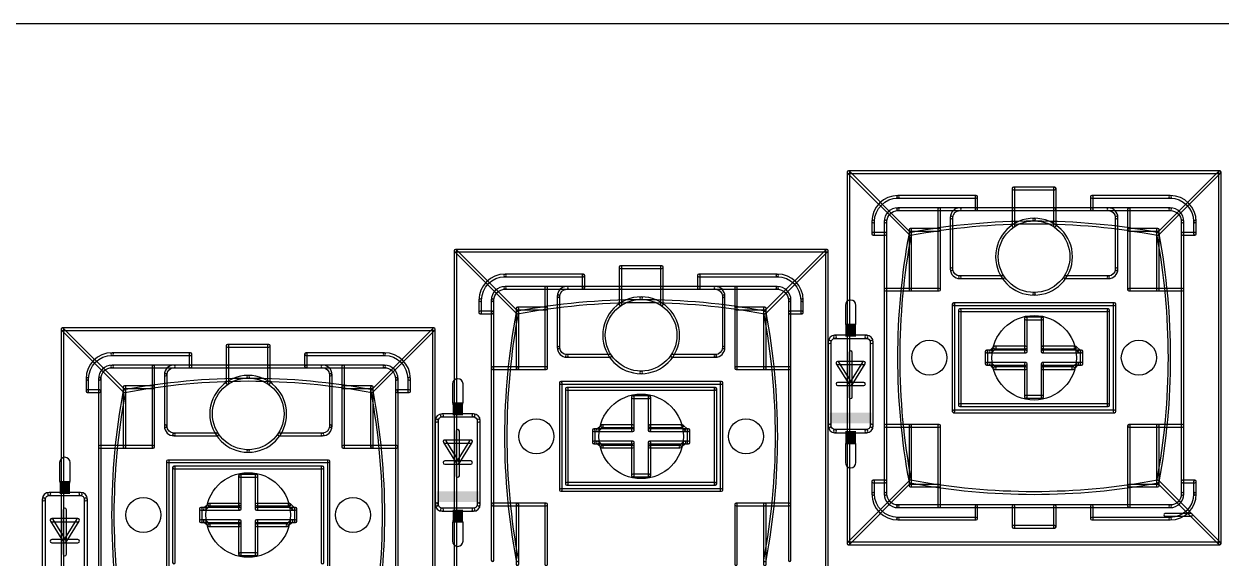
# Model space of a CAD drawing. Extents: x 0 to 160, y 0 to 100.
# Drawn here: x 31 to 89.1, y 74.1 to 100 of the extents above; entities that cross this region are included whole.
import ezdxf

# ---------------------------------------------------------------- set-up
doc = ezdxf.new("R2010")
doc.units = 0
for name, color, linetype in [('20', 7, 'CONTINUOUS'), ('21', 253, 'CONTINUOUS'), ('51', 253, 'CONTINUOUS')]:
    doc.layers.add(name, color=color, linetype=linetype)

# ---------------------------------------------------------------- blocks, each defined once
blk = doc.blocks.new('RECT')
blk.add_solid([(-0.5, -0.5), (0.5, -0.5), (-0.5, 0.5), (0.5, 0.5)])

msp = doc.modelspace()

# ---------------------------------------------------------------- linework, layer by layer
at = {"layer": '20'}
msp.add_line((160, 100), (0, 100), dxfattribs=at)
for centre, radius in [((80.01, 83.82), 2.05), ((74.93, 83.82), 0.85), ((85.09, 83.82), 0.85), ((60.96, 80.01), 2.05), ((55.88, 80.01), 0.85), ((66.04, 80.01), 0.85), ((41.91, 76.2), 2.05), ((36.83, 76.2), 0.85), ((46.99, 76.2), 0.85)]:
    msp.add_circle(centre, radius, dxfattribs=at)
at = {"layer": '21'}
for points in [[(71.01, 92.7565), (89.01, 92.7565, 1), (89.01, 92.8835), (71.01, 92.8835, 1)], [(71.0735, 74.82), (71.0735, 92.82, 1), (70.9465, 92.82), (70.9465, 74.82, 1)], [(88.9465, 92.82), (88.9465, 74.82, 1), (89.0735, 74.82), (89.0735, 92.82, 1)], [(79.01, 91.9565), (81.01, 91.9565, 1), (81.01, 92.0835), (79.01, 92.0835, 1)], [(79.0735, 91.02), (79.0735, 92.02, 1), (78.9465, 92.02), (78.9465, 91.02, 1)], [(81.0735, 91.02), (81.0735, 92.02, 1), (80.9465, 92.02), (80.9465, 91.02, 1)], [(73.41, 91.5565, 1), (73.41, 91.6835, 0.4142), (72.1465, 90.42, 1), (72.2735, 90.42, -0.4142)], [(73.41, 91.5565), (77.21, 91.5565, 1), (77.21, 91.6835), (73.41, 91.6835, 1)], [(77.2735, 91.02), (77.2735, 91.62, 1), (77.1465, 91.62), (77.1465, 91.02, 1)], [(82.81, 91.5565), (86.61, 91.5565, 1), (86.61, 91.6835), (82.81, 91.6835, 1)], [(82.8735, 91.02), (82.8735, 91.62, 1), (82.7465, 91.62), (82.7465, 91.02, 1)], [(87.7465, 90.42, 1), (87.8735, 90.42, 0.4142), (86.61, 91.6835, 1), (86.61, 91.5565, -0.4142)], [(73.41, 90.9565, 1), (73.41, 91.0835, 0.4142), (72.7465, 90.42, 1), (72.8735, 90.42, -0.4142)], [(73.41, 90.9565), (77.21, 90.9565, 1), (77.21, 91.0835), (73.41, 91.0835, 1)], [(75.3465, 91.02), (75.3465, 90.02, 1), (75.4735, 90.02), (75.4735, 91.02, 1)], [(76.41, 90.9565, 1), (76.41, 91.0835, 0.4142), (75.9465, 90.62, 1), (76.0735, 90.62, -0.4142)], [(76.0735, 88.12), (76.0735, 90.62, 1), (75.9465, 90.62), (75.9465, 88.12, 1)], [(77.21, 90.9565), (79.01, 90.9565, 1), (79.01, 91.0835), (77.21, 91.0835, 1)], [(80.01, 90.4565, 1), (80.01, 90.5835, 1), (80.01, 86.8565, 1), (80.01, 86.9835, -1)], [(79.01, 90.9565), (81.01, 90.9565, 1), (81.01, 91.0835), (79.01, 91.0835, 1)], [(79.0735, 90.22), (79.0735, 91.02, 1), (78.9465, 91.02), (78.9465, 90.22, 1)], [(80.01, 86.9835, 1), (80.01, 86.8565, 1), (80.01, 90.5835, 1), (80.01, 90.4565, -1)], [(81.01, 90.9565), (82.81, 90.9565, 1), (82.81, 91.0835), (81.01, 91.0835, 1)], [(80.9465, 91.02), (80.9465, 90.22, 1), (81.0735, 90.22), (81.0735, 91.02, 1)], [(82.81, 90.9565), (86.61, 90.9565, 1), (86.61, 91.0835), (82.81, 91.0835, 1)], [(83.9465, 90.62, 1), (84.0735, 90.62, 0.4142), (83.61, 91.0835, 1), (83.61, 90.9565, -0.4142)], [(84.0735, 88.12), (84.0735, 90.62, 1), (83.9465, 90.62), (83.9465, 88.12, 1)], [(84.5465, 91.02), (84.5465, 90.02, 1), (84.6735, 90.02), (84.6735, 91.02, 1)], [(87.1465, 90.42, 1), (87.2735, 90.42, 0.4142), (86.61, 91.0835, 1), (86.61, 90.9565, -0.4142)], [(72.2735, 89.82), (72.2735, 90.42, 1), (72.1465, 90.42), (72.1465, 89.82, 1)], [(72.8735, 89.82), (72.8735, 90.42, 1), (72.7465, 90.42), (72.7465, 89.82, 1)], [(73.9465, 90.02), (73.9465, 87.12, 1), (74.0735, 87.12), (74.0735, 90.02, 1)], [(75.41, 90.0835), (74.01, 90.0835, 1), (74.01, 89.9565), (75.41, 89.9565, 1)], [(75.3465, 90.02), (75.3465, 87.12, 1), (75.4735, 87.12), (75.4735, 90.02, 1)], [(84.5465, 90.02), (84.5465, 87.12, 1), (84.6735, 87.12), (84.6735, 90.02, 1)], [(86.01, 90.0835), (84.61, 90.0835, 1), (84.61, 89.9565), (86.01, 89.9565, 1)], [(85.9465, 90.02), (85.9465, 87.12, 1), (86.0735, 87.12), (86.0735, 90.02, 1)], [(87.1465, 90.42), (87.1465, 89.82, 1), (87.2735, 89.82), (87.2735, 90.42, 1)], [(87.7465, 90.42), (87.7465, 89.82, 1), (87.8735, 89.82), (87.8735, 90.42, 1)], [(72.81, 89.8835), (72.21, 89.8835, 1), (72.21, 89.7565), (72.81, 89.7565, 1)], [(72.8735, 77.82), (72.8735, 89.82, 1), (72.7465, 89.82), (72.7465, 77.82, 1)], [(87.1465, 89.82), (87.1465, 77.82, 1), (87.2735, 77.82), (87.2735, 89.82, 1)], [(87.21, 89.7565), (87.81, 89.7565, 1), (87.81, 89.8835), (87.21, 89.8835, 1)], [(51.96, 88.9465), (69.96, 88.9465, 1), (69.96, 89.0735), (51.96, 89.0735, 1)], [(52.0235, 71.01), (52.0235, 89.01, 1), (51.8965, 89.01), (51.8965, 71.01, 1)], [(69.8965, 89.01), (69.8965, 71.01, 1), (70.0235, 71.01), (70.0235, 89.01, 1)], [(59.96, 88.1465), (61.96, 88.1465, 1), (61.96, 88.2735), (59.96, 88.2735, 1)], [(60.0235, 87.21), (60.0235, 88.21, 1), (59.8965, 88.21), (59.8965, 87.21, 1)], [(62.0235, 87.21), (62.0235, 88.21, 1), (61.8965, 88.21), (61.8965, 87.21, 1)], [(54.36, 87.7465, 1), (54.36, 87.8735, 0.4142), (53.0965, 86.61, 1), (53.2235, 86.61, -0.4142)], [(54.36, 87.7465), (58.16, 87.7465, 1), (58.16, 87.8735), (54.36, 87.8735, 1)], [(58.2235, 87.21), (58.2235, 87.81, 1), (58.0965, 87.81), (58.0965, 87.21, 1)], [(63.76, 87.7465), (67.56, 87.7465, 1), (67.56, 87.8735), (63.76, 87.8735, 1)], [(63.8235, 87.21), (63.8235, 87.81, 1), (63.6965, 87.81), (63.6965, 87.21, 1)], [(68.6965, 86.61, 1), (68.8235, 86.61, 0.4142), (67.56, 87.8735, 1), (67.56, 87.7465, -0.4142)], [(76.0735, 88.12, 1), (75.9465, 88.12, 0.4142), (76.41, 87.6565, 1), (76.41, 87.7835, -0.4142)], [(76.41, 87.6565), (78.51, 87.6565, 1), (78.51, 87.7835), (76.41, 87.7835, 1)], [(81.51, 87.6565), (83.61, 87.6565, 1), (83.61, 87.7835), (81.51, 87.7835, 1)], [(83.61, 87.7835, 1), (83.61, 87.6565, 0.4142), (84.0735, 88.12, 1), (83.9465, 88.12, -0.4142)], [(54.36, 87.1465, 1), (54.36, 87.2735, 0.4142), (53.6965, 86.61, 1), (53.8235, 86.61, -0.4142)], [(54.36, 87.1465), (58.16, 87.1465, 1), (58.16, 87.2735), (54.36, 87.2735, 1)], [(56.2965, 87.21), (56.2965, 86.21, 1), (56.4235, 86.21), (56.4235, 87.21, 1)], [(57.36, 87.1465, 1), (57.36, 87.2735, 0.4142), (56.8965, 86.81, 1), (57.0235, 86.81, -0.4142)], [(58.16, 87.1465), (59.96, 87.1465, 1), (59.96, 87.2735), (58.16, 87.2735, 1)], [(59.96, 87.1465), (61.96, 87.1465, 1), (61.96, 87.2735), (59.96, 87.2735, 1)], [(60.0235, 86.41), (60.0235, 87.21, 1), (59.8965, 87.21), (59.8965, 86.41, 1)], [(61.96, 87.1465), (63.76, 87.1465, 1), (63.76, 87.2735), (61.96, 87.2735, 1)], [(61.8965, 87.21), (61.8965, 86.41, 1), (62.0235, 86.41), (62.0235, 87.21, 1)], [(63.76, 87.1465), (67.56, 87.1465, 1), (67.56, 87.2735), (63.76, 87.2735, 1)], [(64.8965, 86.81, 1), (65.0235, 86.81, 0.4142), (64.56, 87.2735, 1), (64.56, 87.1465, -0.4142)], [(65.4965, 87.21), (65.4965, 86.21, 1), (65.6235, 86.21), (65.6235, 87.21, 1)], [(68.0965, 86.61, 1), (68.2235, 86.61, 0.4142), (67.56, 87.2735, 1), (67.56, 87.1465, -0.4142)], [(74.01, 87.1835), (72.81, 87.1835, 1), (72.81, 87.0565), (74.01, 87.0565, 1)], [(75.41, 87.1835), (74.01, 87.1835, 1), (74.01, 87.0565), (75.41, 87.0565, 1)], [(86.01, 87.1835), (84.61, 87.1835, 1), (84.61, 87.0565), (86.01, 87.0565, 1)], [(87.21, 87.1835), (86.01, 87.1835, 1), (86.01, 87.0565), (87.21, 87.0565, 1)], [(53.2235, 86.01), (53.2235, 86.61, 1), (53.0965, 86.61), (53.0965, 86.01, 1)], [(53.8235, 86.01), (53.8235, 86.61, 1), (53.6965, 86.61), (53.6965, 86.01, 1)], [(57.0235, 84.31), (57.0235, 86.81, 1), (56.8965, 86.81), (56.8965, 84.31, 1)], [(60.96, 86.6465, 1), (60.96, 86.7735, 1), (60.96, 83.0465, 1), (60.96, 83.1735, -1)], [(60.96, 83.1735, 1), (60.96, 83.0465, 1), (60.96, 86.7735, 1), (60.96, 86.6465, -1)], [(65.0235, 84.31), (65.0235, 86.81, 1), (64.8965, 86.81), (64.8965, 84.31, 1)], [(68.0965, 86.61), (68.0965, 86.01, 1), (68.2235, 86.01), (68.2235, 86.61, 1)], [(68.6965, 86.61), (68.6965, 86.01, 1), (68.8235, 86.01), (68.8235, 86.61, 1)], [(76.1735, 81.22), (76.1735, 86.42, 1), (76.0465, 86.42), (76.0465, 81.22, 1)], [(76.11, 86.3565), (83.91, 86.3565, 1), (83.91, 86.4835), (76.11, 86.4835, 1)], [(83.8465, 86.42), (83.8465, 81.22, 1), (83.9735, 81.22), (83.9735, 86.42, 1)], [(53.76, 86.0735), (53.16, 86.0735, 1), (53.16, 85.9465), (53.76, 85.9465, 1)], [(53.8235, 74.01), (53.8235, 86.01, 1), (53.6965, 86.01), (53.6965, 74.01, 1)], [(54.8965, 86.21), (54.8965, 83.31, 1), (55.0235, 83.31), (55.0235, 86.21, 1)], [(56.36, 86.2735), (54.96, 86.2735, 1), (54.96, 86.1465), (56.36, 86.1465, 1)], [(56.2965, 86.21), (56.2965, 83.31, 1), (56.4235, 83.31), (56.4235, 86.21, 1)], [(65.4965, 86.21), (65.4965, 83.31, 1), (65.6235, 83.31), (65.6235, 86.21, 1)], [(66.96, 86.2735), (65.56, 86.2735, 1), (65.56, 86.1465), (66.96, 86.1465, 1)], [(66.8965, 86.21), (66.8965, 83.31, 1), (67.0235, 83.31), (67.0235, 86.21, 1)], [(68.0965, 86.01), (68.0965, 74.01, 1), (68.2235, 74.01), (68.2235, 86.01, 1)], [(68.16, 85.9465), (68.76, 85.9465, 1), (68.76, 86.0735), (68.16, 86.0735, 1)], [(76.4735, 81.52), (76.4735, 86.12, 1), (76.3465, 86.12), (76.3465, 81.52, 1)], [(76.41, 86.0565), (83.61, 86.0565, 1), (83.61, 86.1835), (76.41, 86.1835, 1)], [(83.5465, 86.12), (83.5465, 81.52, 1), (83.6735, 81.52), (83.6735, 86.12, 1)], [(79.6735, 84.32), (79.6735, 85.72, 1), (79.5465, 85.72), (79.5465, 84.32, 1)], [(79.61, 85.6565), (80.41, 85.6565, 1), (80.41, 85.7835), (79.61, 85.7835, 1)], [(80.3465, 85.72), (80.3465, 84.32, 1), (80.4735, 84.32), (80.4735, 85.72, 1)], [(32.91, 85.1365), (50.91, 85.1365, 1), (50.91, 85.2635), (32.91, 85.2635, 1)], [(32.9735, 67.2), (32.9735, 85.2, 1), (32.8465, 85.2), (32.8465, 67.2, 1)], [(50.8465, 85.2), (50.8465, 67.2, 1), (50.9735, 67.2), (50.9735, 85.2, 1)], [(70.358, 84.7598, 1), (70.358, 84.9122, 0.4142), (70.0278, 84.582, 1), (70.1802, 84.582, -0.4142)], [(70.358, 84.7598), (71.882, 84.7598, 1), (71.882, 84.9122), (70.358, 84.9122, 1)], [(72.0598, 84.582, 1), (72.2122, 84.582, 0.4142), (71.882, 84.9122, 1), (71.882, 84.7598, -0.4142)], [(40.91, 84.3365), (42.91, 84.3365, 1), (42.91, 84.4635), (40.91, 84.4635, 1)], [(40.9735, 83.4), (40.9735, 84.4, 1), (40.8465, 84.4), (40.8465, 83.4, 1)], [(42.9735, 83.4), (42.9735, 84.4, 1), (42.8465, 84.4), (42.8465, 83.4, 1)], [(57.0235, 84.31, 1), (56.8965, 84.31, 0.4142), (57.36, 83.8465, 1), (57.36, 83.9735, -0.4142)], [(64.56, 83.9735, 1), (64.56, 83.8465, 0.4142), (65.0235, 84.31, 1), (64.8965, 84.31, -0.4142)], [(70.1802, 80.518), (70.1802, 84.582, 1), (70.0278, 84.582), (70.0278, 80.518, 1)], [(72.2122, 80.518), (72.2122, 84.582, 1), (72.0598, 84.582), (72.0598, 80.518, 1)], [(77.7735, 83.52), (77.7735, 84.12, 1), (77.6465, 84.12), (77.6465, 83.52, 1)], [(77.71, 84.0565), (77.91, 84.0565, 1), (77.91, 84.1835), (77.71, 84.1835, 1)], [(78.0651, 84.3649), (77.8651, 84.1649, 1), (77.9549, 84.0751), (78.1549, 84.2751, 1)], [(77.91, 84.0565), (79.61, 84.0565, 1), (79.61, 84.1835), (77.91, 84.1835, 1)], [(79.61, 84.3835), (78.11, 84.3835, 1), (78.11, 84.2565), (79.61, 84.2565, 1)], [(79.6735, 84.12), (79.6735, 84.32, 1), (79.5465, 84.32), (79.5465, 84.12, 1)], [(80.3465, 84.32), (80.3465, 84.12, 1), (80.4735, 84.12), (80.4735, 84.32, 1)], [(82.01, 84.3835), (80.41, 84.3835, 1), (80.41, 84.2565), (82.01, 84.2565, 1)], [(80.41, 84.0565), (82.21, 84.0565, 1), (82.21, 84.1835), (80.41, 84.1835, 1)], [(82.2549, 84.1649), (82.0549, 84.3649, 1), (81.9651, 84.2751), (82.1651, 84.0751, 1)], [(82.31, 84.1835), (82.21, 84.1835, 1), (82.21, 84.0565), (82.31, 84.0565, 1)], [(82.2465, 84.12), (82.2465, 83.52, 1), (82.3735, 83.52), (82.3735, 84.12, 1)], [(35.31, 83.9365, 1), (35.31, 84.0635, 0.4142), (34.0465, 82.8, 1), (34.1735, 82.8, -0.4142)], [(35.31, 83.9365), (39.11, 83.9365, 1), (39.11, 84.0635), (35.31, 84.0635, 1)], [(39.1735, 83.4), (39.1735, 84, 1), (39.0465, 84), (39.0465, 83.4, 1)], [(44.71, 83.9365), (48.51, 83.9365, 1), (48.51, 84.0635), (44.71, 84.0635, 1)], [(44.7735, 83.4), (44.7735, 84, 1), (44.6465, 84), (44.6465, 83.4, 1)], [(49.6465, 82.8, 1), (49.7735, 82.8, 0.4142), (48.51, 84.0635, 1), (48.51, 83.9365, -0.4142)], [(57.36, 83.8465), (59.46, 83.8465, 1), (59.46, 83.9735), (57.36, 83.9735, 1)], [(62.46, 83.8465), (64.56, 83.8465, 1), (64.56, 83.9735), (62.46, 83.9735, 1)], [(70.485, 83.4898), (71.755, 83.4898, 1), (71.755, 83.6422), (70.485, 83.6422, 1)], [(71.1846, 82.5904), (70.5496, 83.6064, 1), (70.4204, 83.5256), (71.0554, 82.5096, 1)], [(71.1962, 82.55), (71.1962, 84.074, 1), (71.0438, 84.074), (71.0438, 82.55, 1)], [(71.6904, 83.6064), (71.0554, 82.5904, 1), (71.1846, 82.5096), (71.8196, 83.5256, 1)], [(77.91, 83.5835), (77.71, 83.5835, 1), (77.71, 83.4565), (77.91, 83.4565, 1)], [(79.61, 83.5835), (77.91, 83.5835, 1), (77.91, 83.4565), (79.61, 83.4565, 1)], [(77.8651, 83.4751), (78.0651, 83.2751, 1), (78.1549, 83.3649), (77.9549, 83.5649, 1)], [(79.6735, 83.32), (79.6735, 83.52, 1), (79.5465, 83.52), (79.5465, 83.32, 1)], [(82.11, 83.5835), (80.41, 83.5835, 1), (80.41, 83.4565), (82.11, 83.4565, 1)], [(80.3465, 83.52), (80.3465, 83.32, 1), (80.4735, 83.32), (80.4735, 83.52, 1)], [(82.0651, 83.5649), (81.8651, 83.3649, 1), (81.9549, 83.2751), (82.1549, 83.4751, 1)], [(82.31, 83.5835), (82.11, 83.5835, 1), (82.11, 83.4565), (82.31, 83.4565, 1)], [(35.31, 83.3365, 1), (35.31, 83.4635, 0.4142), (34.6465, 82.8, 1), (34.7735, 82.8, -0.4142)], [(35.31, 83.3365), (39.11, 83.3365, 1), (39.11, 83.4635), (35.31, 83.4635, 1)], [(37.2465, 83.4), (37.2465, 82.4, 1), (37.3735, 82.4), (37.3735, 83.4, 1)], [(38.31, 83.3365, 1), (38.31, 83.4635, 0.4142), (37.8465, 83, 1), (37.9735, 83, -0.4142)], [(37.9735, 80.5), (37.9735, 83, 1), (37.8465, 83), (37.8465, 80.5, 1)], [(39.11, 83.3365), (40.91, 83.3365, 1), (40.91, 83.4635), (39.11, 83.4635, 1)], [(40.91, 83.3365), (42.91, 83.3365, 1), (42.91, 83.4635), (40.91, 83.4635, 1)], [(40.9735, 82.6), (40.9735, 83.4, 1), (40.8465, 83.4), (40.8465, 82.6, 1)], [(42.91, 83.3365), (44.71, 83.3365, 1), (44.71, 83.4635), (42.91, 83.4635, 1)], [(42.8465, 83.4), (42.8465, 82.6, 1), (42.9735, 82.6), (42.9735, 83.4, 1)], [(44.71, 83.3365), (48.51, 83.3365, 1), (48.51, 83.4635), (44.71, 83.4635, 1)], [(45.8465, 83, 1), (45.9735, 83, 0.4142), (45.51, 83.4635, 1), (45.51, 83.3365, -0.4142)], [(45.9735, 80.5), (45.9735, 83, 1), (45.8465, 83), (45.8465, 80.5, 1)], [(46.4465, 83.4), (46.4465, 82.4, 1), (46.5735, 82.4), (46.5735, 83.4, 1)], [(49.0465, 82.8, 1), (49.1735, 82.8, 0.4142), (48.51, 83.4635, 1), (48.51, 83.3365, -0.4142)], [(54.96, 83.3735), (53.76, 83.3735, 1), (53.76, 83.2465), (54.96, 83.2465, 1)], [(56.36, 83.3735), (54.96, 83.3735, 1), (54.96, 83.2465), (56.36, 83.2465, 1)], [(66.96, 83.3735), (65.56, 83.3735, 1), (65.56, 83.2465), (66.96, 83.2465, 1)], [(68.16, 83.3735), (66.96, 83.3735, 1), (66.96, 83.2465), (68.16, 83.2465, 1)], [(79.61, 83.3835), (78.11, 83.3835, 1), (78.11, 83.2565), (79.61, 83.2565, 1)], [(79.6735, 81.92), (79.6735, 83.32, 1), (79.5465, 83.32), (79.5465, 81.92, 1)], [(80.3465, 83.32), (80.3465, 81.92, 1), (80.4735, 81.92), (80.4735, 83.32, 1)], [(81.91, 83.3835), (80.41, 83.3835, 1), (80.41, 83.2565), (81.91, 83.2565, 1)], [(34.1735, 82.2), (34.1735, 82.8, 1), (34.0465, 82.8), (34.0465, 82.2, 1)], [(34.7735, 82.2), (34.7735, 82.8, 1), (34.6465, 82.8), (34.6465, 82.2, 1)], [(35.8465, 82.4), (35.8465, 79.5, 1), (35.9735, 79.5), (35.9735, 82.4, 1)], [(37.31, 82.4635), (35.91, 82.4635, 1), (35.91, 82.3365), (37.31, 82.3365, 1)], [(37.2465, 82.4), (37.2465, 79.5, 1), (37.3735, 79.5), (37.3735, 82.4, 1)], [(41.91, 82.8365, 1), (41.91, 82.9635, 1), (41.91, 79.2365, 1), (41.91, 79.3635, -1)], [(41.91, 79.3635, 1), (41.91, 79.2365, 1), (41.91, 82.9635, 1), (41.91, 82.8365, -1)], [(46.4465, 82.4), (46.4465, 79.5, 1), (46.5735, 79.5), (46.5735, 82.4, 1)], [(47.91, 82.4635), (46.51, 82.4635, 1), (46.51, 82.3365), (47.91, 82.3365, 1)], [(47.8465, 82.4), (47.8465, 79.5, 1), (47.9735, 79.5), (47.9735, 82.4, 1)], [(49.0465, 82.8), (49.0465, 82.2, 1), (49.1735, 82.2), (49.1735, 82.8, 1)], [(49.6465, 82.8), (49.6465, 82.2, 1), (49.7735, 82.2), (49.7735, 82.8, 1)], [(57.1235, 77.41), (57.1235, 82.61, 1), (56.9965, 82.61), (56.9965, 77.41, 1)], [(57.06, 82.5465), (64.86, 82.5465, 1), (64.86, 82.6735), (57.06, 82.6735, 1)], [(64.7965, 82.61), (64.7965, 77.41, 1), (64.9235, 77.41), (64.9235, 82.61, 1)], [(70.485, 82.4738), (71.12, 82.4738, 1), (71.12, 82.6262), (70.485, 82.6262, 1)], [(71.1962, 81.915), (71.1962, 82.55, 1), (71.0438, 82.55), (71.0438, 81.915, 1)], [(71.12, 82.4738), (71.755, 82.4738, 1), (71.755, 82.6262), (71.12, 82.6262, 1)], [(34.71, 82.2635), (34.11, 82.2635, 1), (34.11, 82.1365), (34.71, 82.1365, 1)], [(34.7735, 70.2), (34.7735, 82.2, 1), (34.6465, 82.2), (34.6465, 70.2, 1)], [(49.0465, 82.2), (49.0465, 70.2, 1), (49.1735, 70.2), (49.1735, 82.2, 1)], [(49.11, 82.1365), (49.71, 82.1365, 1), (49.71, 82.2635), (49.11, 82.2635, 1)], [(57.4235, 77.71), (57.4235, 82.31, 1), (57.2965, 82.31), (57.2965, 77.71, 1)], [(57.36, 82.2465), (64.56, 82.2465, 1), (64.56, 82.3735), (57.36, 82.3735, 1)], [(60.6235, 80.51), (60.6235, 81.91, 1), (60.4965, 81.91), (60.4965, 80.51, 1)], [(60.56, 81.8465), (61.36, 81.8465, 1), (61.36, 81.9735), (60.56, 81.9735, 1)], [(61.2965, 81.91), (61.2965, 80.51, 1), (61.4235, 80.51), (61.4235, 81.91, 1)], [(64.4965, 82.31), (64.4965, 77.71, 1), (64.6235, 77.71), (64.6235, 82.31, 1)], [(80.41, 81.9835), (79.61, 81.9835, 1), (79.61, 81.8565), (80.41, 81.8565, 1)], [(83.91, 81.2835), (76.11, 81.2835, 1), (76.11, 81.1565), (83.91, 81.1565, 1)], [(83.61, 81.5835), (76.41, 81.5835, 1), (76.41, 81.4565), (83.61, 81.4565, 1)], [(51.308, 80.9498, 1), (51.308, 81.1022, 0.4142), (50.9778, 80.772, 1), (51.1302, 80.772, -0.4142)], [(51.1302, 76.708), (51.1302, 80.772, 1), (50.9778, 80.772), (50.9778, 76.708, 1)], [(51.308, 80.9498), (52.832, 80.9498, 1), (52.832, 81.1022), (51.308, 81.1022, 1)], [(53.0098, 80.772, 1), (53.1622, 80.772, 0.4142), (52.832, 81.1022, 1), (52.832, 80.9498, -0.4142)], [(53.1622, 76.708), (53.1622, 80.772, 1), (53.0098, 80.772), (53.0098, 76.708, 1)], [(37.9735, 80.5, 1), (37.8465, 80.5, 0.4142), (38.31, 80.0365, 1), (38.31, 80.1635, -0.4142)], [(38.31, 80.0365), (40.41, 80.0365, 1), (40.41, 80.1635), (38.31, 80.1635, 1)], [(43.41, 80.0365), (45.51, 80.0365, 1), (45.51, 80.1635), (43.41, 80.1635, 1)], [(45.51, 80.1635, 1), (45.51, 80.0365, 0.4142), (45.9735, 80.5, 1), (45.8465, 80.5, -0.4142)], [(52.1462, 78.74), (52.1462, 80.264, 1), (51.9938, 80.264), (51.9938, 78.74, 1)], [(58.7235, 79.71), (58.7235, 80.31, 1), (58.5965, 80.31), (58.5965, 79.71, 1)], [(58.66, 80.2465), (58.86, 80.2465, 1), (58.86, 80.3735), (58.66, 80.3735, 1)], [(59.0151, 80.5549), (58.8151, 80.3549, 1), (58.9049, 80.2651), (59.1049, 80.4651, 1)], [(58.86, 80.2465), (60.56, 80.2465, 1), (60.56, 80.3735), (58.86, 80.3735, 1)], [(60.56, 80.5735), (59.06, 80.5735, 1), (59.06, 80.4465), (60.56, 80.4465, 1)], [(60.6235, 80.31), (60.6235, 80.51, 1), (60.4965, 80.51), (60.4965, 80.31, 1)], [(61.2965, 80.51), (61.2965, 80.31, 1), (61.4235, 80.31), (61.4235, 80.51, 1)], [(62.96, 80.5735), (61.36, 80.5735, 1), (61.36, 80.4465), (62.96, 80.4465, 1)], [(61.36, 80.2465), (63.16, 80.2465, 1), (63.16, 80.3735), (61.36, 80.3735, 1)], [(63.2049, 80.3549), (63.0049, 80.5549, 1), (62.9151, 80.4651), (63.1151, 80.2651, 1)], [(63.26, 80.3735), (63.16, 80.3735, 1), (63.16, 80.2465), (63.26, 80.2465, 1)], [(63.1965, 80.31), (63.1965, 79.71, 1), (63.3235, 79.71), (63.3235, 80.31, 1)], [(70.1802, 80.518, 1), (70.0278, 80.518, 0.4142), (70.358, 80.1878, 1), (70.358, 80.3402, -0.4142)], [(70.358, 80.1878), (71.882, 80.1878, 1), (71.882, 80.3402), (70.358, 80.3402, 1)], [(71.882, 80.3402, 1), (71.882, 80.1878, 0.4142), (72.2122, 80.518, 1), (72.0598, 80.518, -0.4142)], [(74.01, 80.5835), (72.81, 80.5835, 1), (72.81, 80.4565), (74.01, 80.4565, 1)], [(75.41, 80.5835), (74.01, 80.5835, 1), (74.01, 80.4565), (75.41, 80.4565, 1)], [(73.9465, 80.52), (73.9465, 77.62, 1), (74.0735, 77.62), (74.0735, 80.52, 1)], [(75.3465, 80.52), (75.3465, 77.62, 1), (75.4735, 77.62), (75.4735, 80.52, 1)], [(86.01, 80.5835), (84.61, 80.5835, 1), (84.61, 80.4565), (86.01, 80.4565, 1)], [(84.5465, 80.52), (84.5465, 77.62, 1), (84.6735, 77.62), (84.6735, 80.52, 1)], [(87.21, 80.5835), (86.01, 80.5835, 1), (86.01, 80.4565), (87.21, 80.4565, 1)], [(85.9465, 80.52), (85.9465, 77.62, 1), (86.0735, 77.62), (86.0735, 80.52, 1)], [(35.91, 79.5635), (34.71, 79.5635, 1), (34.71, 79.4365), (35.91, 79.4365, 1)], [(37.31, 79.5635), (35.91, 79.5635, 1), (35.91, 79.4365), (37.31, 79.4365, 1)], [(47.91, 79.5635), (46.51, 79.5635, 1), (46.51, 79.4365), (47.91, 79.4365, 1)], [(49.11, 79.5635), (47.91, 79.5635, 1), (47.91, 79.4365), (49.11, 79.4365, 1)], [(51.435, 79.6798), (52.705, 79.6798, 1), (52.705, 79.8322), (51.435, 79.8322, 1)], [(52.1346, 78.7804), (51.4996, 79.7964, 1), (51.3704, 79.7156), (52.0054, 78.6996, 1)], [(52.6404, 79.7964), (52.0054, 78.7804, 1), (52.1346, 78.6996), (52.7696, 79.7156, 1)], [(58.86, 79.7735), (58.66, 79.7735, 1), (58.66, 79.6465), (58.86, 79.6465, 1)], [(60.56, 79.7735), (58.86, 79.7735, 1), (58.86, 79.6465), (60.56, 79.6465, 1)], [(58.8151, 79.6651), (59.0151, 79.4651, 1), (59.1049, 79.5549), (58.9049, 79.7549, 1)], [(60.56, 79.5735), (59.06, 79.5735, 1), (59.06, 79.4465), (60.56, 79.4465, 1)], [(60.6235, 79.51), (60.6235, 79.71, 1), (60.4965, 79.71), (60.4965, 79.51, 1)], [(60.6235, 78.11), (60.6235, 79.51, 1), (60.4965, 79.51), (60.4965, 78.11, 1)], [(63.06, 79.7735), (61.36, 79.7735, 1), (61.36, 79.6465), (63.06, 79.6465, 1)], [(61.2965, 79.71), (61.2965, 79.51, 1), (61.4235, 79.51), (61.4235, 79.71, 1)], [(61.2965, 79.51), (61.2965, 78.11, 1), (61.4235, 78.11), (61.4235, 79.51, 1)], [(62.86, 79.5735), (61.36, 79.5735, 1), (61.36, 79.4465), (62.86, 79.4465, 1)], [(63.0151, 79.7549), (62.8151, 79.5549, 1), (62.9049, 79.4651), (63.1049, 79.6651, 1)], [(63.26, 79.7735), (63.06, 79.7735, 1), (63.06, 79.6465), (63.26, 79.6465, 1)], [(38.0735, 73.6), (38.0735, 78.8, 1), (37.9465, 78.8), (37.9465, 73.6, 1)], [(38.01, 78.7365), (45.81, 78.7365, 1), (45.81, 78.8635), (38.01, 78.8635, 1)], [(38.3735, 73.9), (38.3735, 78.5, 1), (38.2465, 78.5), (38.2465, 73.9, 1)], [(38.31, 78.4365), (45.51, 78.4365, 1), (45.51, 78.5635), (38.31, 78.5635, 1)], [(45.4465, 78.5), (45.4465, 73.9, 1), (45.5735, 73.9), (45.5735, 78.5, 1)], [(45.7465, 78.8), (45.7465, 73.6, 1), (45.8735, 73.6), (45.8735, 78.8, 1)], [(51.435, 78.6638), (52.07, 78.6638, 1), (52.07, 78.8162), (51.435, 78.8162, 1)], [(52.1462, 78.105), (52.1462, 78.74, 1), (51.9938, 78.74), (51.9938, 78.105, 1)], [(52.07, 78.6638), (52.705, 78.6638, 1), (52.705, 78.8162), (52.07, 78.8162, 1)], [(41.5735, 76.7), (41.5735, 78.1, 1), (41.4465, 78.1), (41.4465, 76.7, 1)], [(41.51, 78.0365), (42.31, 78.0365, 1), (42.31, 78.1635), (41.51, 78.1635, 1)], [(42.2465, 78.1), (42.2465, 76.7, 1), (42.3735, 76.7), (42.3735, 78.1, 1)], [(64.56, 77.7735), (57.36, 77.7735, 1), (57.36, 77.6465), (64.56, 77.6465, 1)], [(61.36, 78.1735), (60.56, 78.1735, 1), (60.56, 78.0465), (61.36, 78.0465, 1)], [(72.2735, 77.22), (72.2735, 77.82, 1), (72.1465, 77.82), (72.1465, 77.22, 1)], [(72.81, 77.8835), (72.21, 77.8835, 1), (72.21, 77.7565), (72.81, 77.7565, 1)], [(72.8735, 77.22), (72.8735, 77.82, 1), (72.7465, 77.82), (72.7465, 77.22, 1)], [(87.1465, 77.82), (87.1465, 77.22, 1), (87.2735, 77.22), (87.2735, 77.82, 1)], [(87.21, 77.7565), (87.81, 77.7565, 1), (87.81, 77.8835), (87.21, 77.8835, 1)], [(87.7465, 77.82), (87.7465, 77.22, 1), (87.8735, 77.22), (87.8735, 77.82, 1)], [(32.258, 77.1398, 1), (32.258, 77.2922, 0.4142), (31.9278, 76.962, 1), (32.0802, 76.962, -0.4142)], [(32.258, 77.1398), (33.782, 77.1398, 1), (33.782, 77.2922), (32.258, 77.2922, 1)], [(33.9598, 76.962, 1), (34.1122, 76.962, 0.4142), (33.782, 77.2922, 1), (33.782, 77.1398, -0.4142)], [(64.86, 77.4735), (57.06, 77.4735, 1), (57.06, 77.3465), (64.86, 77.3465, 1)], [(72.2735, 77.22, 1), (72.1465, 77.22, 0.4142), (73.41, 75.9565, 1), (73.41, 76.0835, -0.4142)], [(72.8735, 77.22, 1), (72.7465, 77.22, 0.4142), (73.41, 76.5565, 1), (73.41, 76.6835, -0.4142)], [(75.41, 77.6835), (74.01, 77.6835, 1), (74.01, 77.5565), (75.41, 77.5565, 1)], [(75.3465, 77.62), (75.3465, 76.62, 1), (75.4735, 76.62), (75.4735, 77.62, 1)], [(84.5465, 77.62), (84.5465, 76.62, 1), (84.6735, 76.62), (84.6735, 77.62, 1)], [(86.01, 77.6835), (84.61, 77.6835, 1), (84.61, 77.5565), (86.01, 77.5565, 1)], [(86.61, 76.0835, 1), (86.61, 75.9565, 0.4142), (87.8735, 77.22, 1), (87.7465, 77.22, -0.4142)], [(86.61, 76.6835, 1), (86.61, 76.5565, 0.4142), (87.2735, 77.22, 1), (87.1465, 77.22, -0.4142)], [(32.0802, 72.898), (32.0802, 76.962, 1), (31.9278, 76.962), (31.9278, 72.898, 1)], [(34.1122, 72.898), (34.1122, 76.962, 1), (33.9598, 76.962), (33.9598, 72.898, 1)], [(39.9651, 76.7449), (39.7651, 76.5449, 1), (39.8549, 76.4551), (40.0549, 76.6551, 1)], [(41.51, 76.7635), (40.01, 76.7635, 1), (40.01, 76.6365), (41.51, 76.6365, 1)], [(41.5735, 76.5), (41.5735, 76.7, 1), (41.4465, 76.7), (41.4465, 76.5, 1)], [(42.2465, 76.7), (42.2465, 76.5, 1), (42.3735, 76.5), (42.3735, 76.7, 1)], [(43.91, 76.7635), (42.31, 76.7635, 1), (42.31, 76.6365), (43.91, 76.6365, 1)], [(44.1549, 76.5449), (43.9549, 76.7449, 1), (43.8651, 76.6551), (44.0651, 76.4551, 1)], [(51.1302, 76.708, 1), (50.9778, 76.708, 0.4142), (51.308, 76.3778, 1), (51.308, 76.5302, -0.4142)], [(52.832, 76.5302, 1), (52.832, 76.3778, 0.4142), (53.1622, 76.708, 1), (53.0098, 76.708, -0.4142)], [(54.96, 76.7735), (53.76, 76.7735, 1), (53.76, 76.6465), (54.96, 76.6465, 1)], [(56.36, 76.7735), (54.96, 76.7735, 1), (54.96, 76.6465), (56.36, 76.6465, 1)], [(54.8965, 76.71), (54.8965, 73.81, 1), (55.0235, 73.81), (55.0235, 76.71, 1)], [(56.2965, 76.71), (56.2965, 73.81, 1), (56.4235, 73.81), (56.4235, 76.71, 1)], [(66.96, 76.7735), (65.56, 76.7735, 1), (65.56, 76.6465), (66.96, 76.6465, 1)], [(65.4965, 76.71), (65.4965, 73.81, 1), (65.6235, 73.81), (65.6235, 76.71, 1)], [(68.16, 76.7735), (66.96, 76.7735, 1), (66.96, 76.6465), (68.16, 76.6465, 1)], [(66.8965, 76.71), (66.8965, 73.81, 1), (67.0235, 73.81), (67.0235, 76.71, 1)], [(77.21, 76.6835), (73.41, 76.6835, 1), (73.41, 76.5565), (77.21, 76.5565, 1)], [(79.01, 76.6835), (77.21, 76.6835, 1), (77.21, 76.5565), (79.01, 76.5565, 1)], [(77.2735, 76.02), (77.2735, 76.62, 1), (77.1465, 76.62), (77.1465, 76.02, 1)], [(82.81, 76.6835), (79.01, 76.6835, 1), (79.01, 76.5565), (82.81, 76.5565, 1)], [(79.0735, 75.62), (79.0735, 76.62, 1), (78.9465, 76.62), (78.9465, 75.62, 1)], [(81.0735, 75.62), (81.0735, 76.62, 1), (80.9465, 76.62), (80.9465, 75.62, 1)], [(86.61, 76.6835), (82.81, 76.6835, 1), (82.81, 76.5565), (86.61, 76.5565, 1)], [(82.8735, 76.02), (82.8735, 76.62, 1), (82.7465, 76.62), (82.7465, 76.02, 1)], [(33.0962, 74.93), (33.0962, 76.454, 1), (32.9438, 76.454), (32.9438, 74.93, 1)], [(39.6735, 75.9), (39.6735, 76.5, 1), (39.5465, 76.5), (39.5465, 75.9, 1)], [(39.61, 76.4365), (39.81, 76.4365, 1), (39.81, 76.5635), (39.61, 76.5635, 1)], [(39.81, 76.4365), (41.51, 76.4365, 1), (41.51, 76.5635), (39.81, 76.5635, 1)], [(42.31, 76.4365), (44.11, 76.4365, 1), (44.11, 76.5635), (42.31, 76.5635, 1)], [(44.21, 76.5635), (44.11, 76.5635, 1), (44.11, 76.4365), (44.21, 76.4365, 1)], [(44.1465, 76.5), (44.1465, 75.9, 1), (44.2735, 75.9), (44.2735, 76.5, 1)], [(51.308, 76.3778), (52.832, 76.3778, 1), (52.832, 76.5302), (51.308, 76.5302, 1)], [(77.21, 76.0835), (73.41, 76.0835, 1), (73.41, 75.9565), (77.21, 75.9565, 1)], [(86.61, 76.0835), (82.81, 76.0835, 1), (82.81, 75.9565), (86.61, 75.9565, 1)], [(86.36, 76.1365), (87.63, 76.1365, 1), (87.63, 76.2635), (86.36, 76.2635, 1)], [(32.385, 75.8698), (33.655, 75.8698, 1), (33.655, 76.0222), (32.385, 76.0222, 1)], [(33.0846, 74.9704), (32.4496, 75.9864, 1), (32.3204, 75.9056), (32.9554, 74.8896, 1)], [(33.5904, 75.9864), (32.9554, 74.9704, 1), (33.0846, 74.8896), (33.7196, 75.9056, 1)], [(39.81, 75.9635), (39.61, 75.9635, 1), (39.61, 75.8365), (39.81, 75.8365, 1)], [(41.51, 75.9635), (39.81, 75.9635, 1), (39.81, 75.8365), (41.51, 75.8365, 1)], [(39.7651, 75.8551), (39.9651, 75.6551, 1), (40.0549, 75.7449), (39.8549, 75.9449, 1)], [(41.51, 75.7635), (40.01, 75.7635, 1), (40.01, 75.6365), (41.51, 75.6365, 1)], [(41.5735, 75.7), (41.5735, 75.9, 1), (41.4465, 75.9), (41.4465, 75.7, 1)], [(41.5735, 74.3), (41.5735, 75.7, 1), (41.4465, 75.7), (41.4465, 74.3, 1)], [(44.01, 75.9635), (42.31, 75.9635, 1), (42.31, 75.8365), (44.01, 75.8365, 1)], [(42.2465, 75.9), (42.2465, 75.7, 1), (42.3735, 75.7), (42.3735, 75.9, 1)], [(42.2465, 75.7), (42.2465, 74.3, 1), (42.3735, 74.3), (42.3735, 75.7, 1)], [(43.81, 75.7635), (42.31, 75.7635, 1), (42.31, 75.6365), (43.81, 75.6365, 1)], [(43.9651, 75.9449), (43.7651, 75.7449, 1), (43.8549, 75.6551), (44.0549, 75.8551, 1)], [(44.21, 75.9635), (44.01, 75.9635, 1), (44.01, 75.8365), (44.21, 75.8365, 1)], [(79.01, 75.5565), (81.01, 75.5565, 1), (81.01, 75.6835), (79.01, 75.6835, 1)], [(32.385, 74.8538), (33.02, 74.8538, 1), (33.02, 75.0062), (32.385, 75.0062, 1)], [(33.0962, 74.295), (33.0962, 74.93, 1), (32.9438, 74.93), (32.9438, 74.295, 1)], [(33.02, 74.8538), (33.655, 74.8538, 1), (33.655, 75.0062), (33.02, 75.0062, 1)], [(89.01, 74.8835), (71.01, 74.8835, 1), (71.01, 74.7565), (89.01, 74.7565, 1)], [(42.31, 74.3635), (41.51, 74.3635, 1), (41.51, 74.2365), (42.31, 74.2365, 1)]]:
    msp.add_lwpolyline(points, format="xyb", close=True, dxfattribs=at)
at = {"layer": '51'}
for points in [[(70.9651, 92.7751), (73.9651, 89.7751, 1), (74.0549, 89.8649), (71.0549, 92.8649, 1)], [(86.0549, 89.7751), (89.0549, 92.7751, 1), (88.9651, 92.8649), (85.9651, 89.8649, 1)], [(85.9983, 89.7576, 1), (86.0217, 89.8824, 0.0929), (73.9983, 89.8824, 1), (74.0217, 89.7576, -0.0929)], [(74.0724, 89.8083, 1), (73.9476, 89.8317, 0.0929), (73.9476, 77.8083, 1), (74.0724, 77.8317, -0.0929)], [(85.9476, 77.8317, 1), (86.0724, 77.8083, 0.0929), (86.0724, 89.8317, 1), (85.9476, 89.8083, -0.0929)], [(51.9151, 88.9651), (54.9151, 85.9651, 1), (55.0049, 86.0549), (52.0049, 89.0549, 1)], [(67.0049, 85.9651), (70.0049, 88.9651, 1), (69.9151, 89.0549), (66.9151, 86.0549, 1)], [(66.9483, 85.9476, 1), (66.9717, 86.0724, 0.0929), (54.9483, 86.0724, 1), (54.9717, 85.9476, -0.0929)], [(70.866, 86.36), (70.866, 85.471, 1), (71.374, 85.471), (71.374, 86.36, 1)], [(55.0224, 85.9983, 1), (54.8976, 86.0217, 0.0929), (54.8976, 73.9983, 1), (55.0224, 74.0217, -0.0929)], [(66.8976, 74.0217, 1), (67.0224, 73.9983, 0.0929), (67.0224, 86.0217, 1), (66.8976, 85.9983, -0.0929)], [(32.8651, 85.1551), (35.8651, 82.1551, 1), (35.9549, 82.2449), (32.9549, 85.2449, 1)], [(47.9549, 82.1551), (50.9549, 85.1551, 1), (50.8651, 85.2449), (47.8651, 82.2449, 1)], [(47.8983, 82.1376, 1), (47.9217, 82.2624, 0.0929), (35.8983, 82.2624, 1), (35.9217, 82.1376, -0.0929)], [(51.816, 82.55), (51.816, 81.661, 1), (52.324, 81.661), (52.324, 82.55, 1)], [(35.9724, 82.1883, 1), (35.8476, 82.2117, 0.0929), (35.8476, 70.1883, 1), (35.9724, 70.2117, -0.0929)], [(47.8476, 70.2117, 1), (47.9724, 70.1883, 0.0929), (47.9724, 82.2117, 1), (47.8476, 82.1883, -0.0929)], [(71.374, 78.74), (71.374, 79.629, 1), (70.866, 79.629), (70.866, 78.74, 1)], [(32.766, 78.74), (32.766, 77.851, 1), (33.274, 77.851), (33.274, 78.74, 1)], [(71.0549, 74.7751), (74.0549, 77.7751, 1), (73.9651, 77.8649), (70.9651, 74.8649, 1)], [(74.0217, 77.8824, 1), (73.9983, 77.7576, 0.0929), (86.0217, 77.7576, 1), (85.9983, 77.8824, -0.0929)], [(85.9651, 77.7751), (88.9651, 74.7751, 1), (89.0549, 74.8649), (86.0549, 77.8649, 1)], [(52.324, 74.93), (52.324, 75.819, 1), (51.816, 75.819), (51.816, 74.93, 1)]]:
    msp.add_lwpolyline(points, format="xyb", close=True, dxfattribs=at)

# ---------------------------------------------------------------- block references
at = {"layer": '21', "rotation": 90}
for p, xscale, yscale in [((71.12, 85.1535), 0.635, 0.508), ((52.07, 81.3435), 0.635, 0.508), ((71.12, 80.899), 0.508, 2.032), ((71.12, 79.9465), 0.635, 0.508), ((33.02, 77.5335), 0.635, 0.508), ((52.07, 77.089), 0.508, 2.032), ((52.07, 76.1365), 0.635, 0.508)]:
    msp.add_blockref('RECT', p, dxfattribs=dict(at, xscale=xscale, yscale=yscale))

doc.saveas('drawing.dxf')
